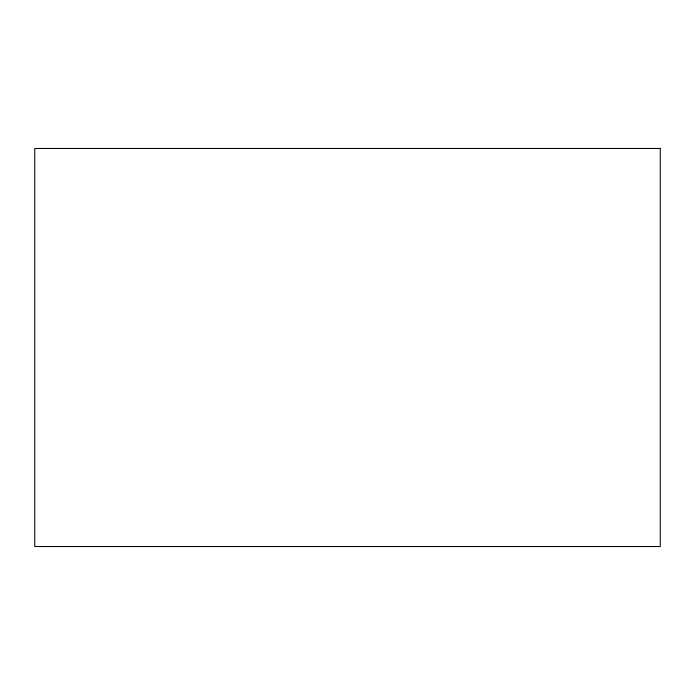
<?xml version="1.0" encoding="UTF-8"?>
<svg xmlns="http://www.w3.org/2000/svg" width="695" height="695" viewBox="0 0 695 695"><rect width="100%" height="100%" fill="white"/><g stroke="black" fill="none" stroke-linecap="round" stroke-linejoin="round"><path stroke-width="1.04" d="M660.25 148.478L34.75 148.478L34.75 546.522L660.25 546.522L660.25 148.478"/></g></svg>
